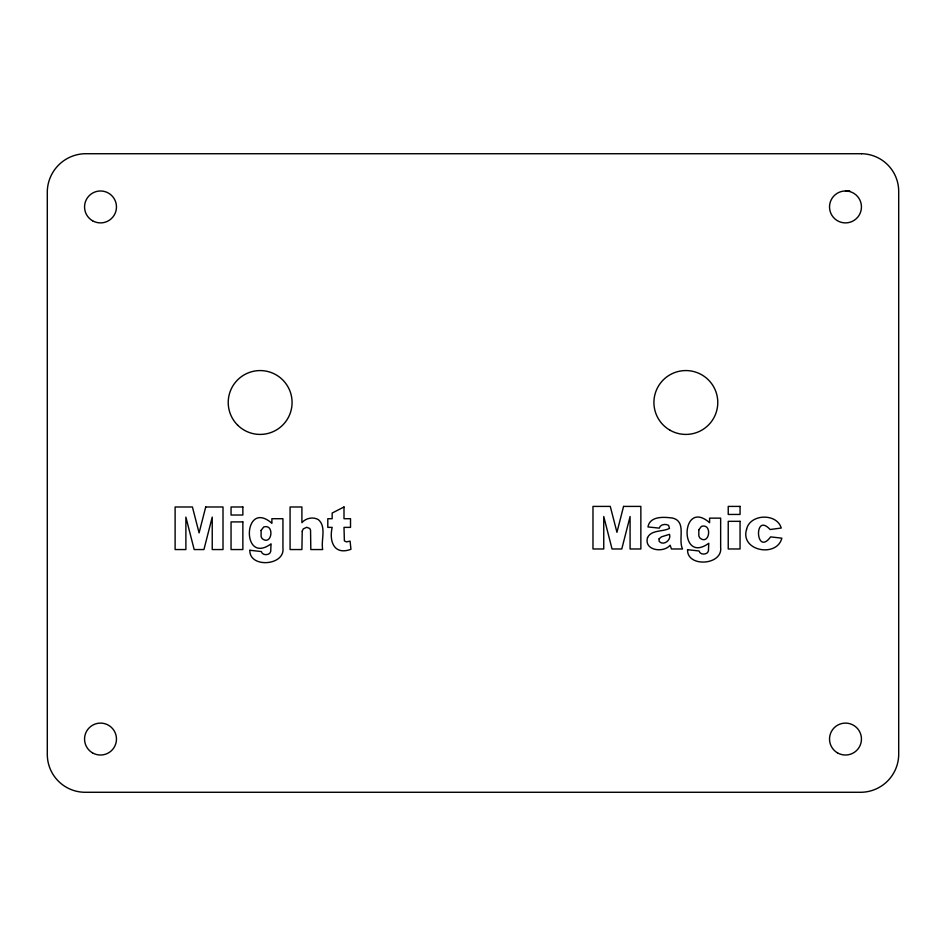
<?xml version="1.0" encoding="UTF-8"?>
<svg xmlns="http://www.w3.org/2000/svg" width="946" height="946" viewBox="0 0 946 946"><rect width="100%" height="100%" fill="white"/><g stroke="black" fill="none" stroke-linecap="round" stroke-linejoin="round"><path stroke-width="1.42" d="M845.488 190.974A15.964 15.964 0 0 1 861.451 206.938A15.964 15.964 0 0 1 845.488 222.901A15.964 15.964 0 0 1 829.524 206.938A15.964 15.964 0 0 1 845.488 190.974L849.839 190.974M659.114 538.794L659.102 541.207C663.122 546.327 671.542 540.237 669.496 534.336L661.467 536.831L659.114 538.794M249.862 550.253C249.129 568.227 285.266 565.98 282.937 547.84L282.937 518.715L271.88 518.715L271.88 523.28C243.134 498.223 240.911 565.814 271.029 543.867L270.722 551.423L269.776 553.304C267.363 555.444 262.172 555.196 261.333 551.565L249.862 550.253M687.576 549.673C686.843 567.647 722.992 565.401 720.651 547.261L720.651 518.136L709.595 518.136L709.595 522.7C680.86 497.631 678.625 565.235 708.755 543.288L708.436 550.844L707.49 552.724C705.077 554.864 699.886 554.616 699.047 550.974L687.576 549.673M746.583 529.322C739.819 550.939 776.832 557.998 781.845 538.168L770.6 536.89C755.653 557.241 753.536 511.431 770.103 529.524L781.23 528.034C776.867 512.838 749.859 513.808 746.583 529.322M302.235 531.179L301.904 549.555L290.079 549.555L290.079 506.985L301.904 506.985L301.904 522.665C305.865 518.089 313.126 516.504 318.4 519.673C326.772 526.957 320.753 540.261 322.692 549.555L310.82 549.555L310.548 530.115L309.744 528.483L306.717 527.289L303.24 528.909L302.235 531.179M261.096 530.41L261.108 536.583L262.172 538.629C271.963 546.481 274.919 523.469 263.686 526.993L261.096 530.41M698.81 529.831L698.822 536.004L699.898 538.038C709.689 545.901 712.634 522.89 701.4 526.414L698.81 529.831M647.537 537.612C643.706 550.607 663.584 553.256 670.158 545.203L671.435 548.976L682.527 548.976C677.833 539.303 686.914 521.4 672.429 518.03C663.95 516.954 649.961 515.818 647.951 526.934L659.244 528.128C660.273 524.238 665.546 523.623 668.586 525.337L669.496 528.388C662.614 532.054 651.463 529.571 647.537 537.612M205.72 506.985L199.086 532.894L192.416 506.985L175.116 506.985L175.116 549.555L185.889 549.555L185.889 517.095L194.178 549.555L203.934 549.555L212.235 517.095L212.235 549.555L223.008 549.555L223.008 506.985L205.72 506.985M623.568 506.406L616.946 532.302L610.276 506.406L592.976 506.406L592.976 548.976L603.749 548.976L603.749 516.504L612.038 548.976L621.782 548.976L630.083 516.504L630.083 548.976L640.856 548.976L640.856 506.406L623.568 506.406M344.001 506.985L332.164 513.051L332.164 518.715L327.801 518.715L327.801 527.371L332.164 527.371C328.924 541.751 334.316 555.491 350.942 549.295L350.079 541.136L346.413 541.892L344.379 540.899L344.001 527.371L350.517 527.371L350.517 518.715L344.001 518.715L344.001 506.985M861.451 153.725L84.549 153.725A38.715 38.715 0 0 0 47.3 190.974L47.3 755.026A37.911 37.911 0 0 0 84.549 792.275L861.451 792.275A38.207 38.207 0 0 0 898.7 755.026L898.7 190.974A37.722 37.722 0 0 0 861.451 153.725M740.056 506.406L728.231 506.406L728.231 514.447L740.056 514.447L740.056 506.406M242.862 506.985L231.049 506.985L231.049 515.026L242.862 515.026L242.862 506.985M740.056 521.329L728.231 521.329L728.231 548.976L740.056 548.976L740.056 521.329M242.862 521.908L231.049 521.908L231.049 549.555L242.862 549.555L242.862 521.908M837.506 752.886A15.964 15.964 0 0 0 861.451 739.063A15.964 15.964 0 0 0 837.506 725.239A15.964 15.964 0 0 0 837.506 752.886M92.531 220.761A15.964 15.964 0 0 0 116.476 206.938A15.964 15.964 0 0 0 92.531 193.114A15.964 15.964 0 0 0 92.531 220.761M92.531 752.886A15.964 15.964 0 0 0 116.476 739.063A15.964 15.964 0 0 0 92.531 725.239A15.964 15.964 0 0 0 92.531 752.886M669.886 430.146A31.928 31.928 0 0 0 717.778 402.488A31.928 31.928 0 0 0 669.886 374.841A31.928 31.928 0 0 0 669.886 430.146M237.576 425.073A31.928 31.928 0 0 0 290.99 410.753A31.928 31.928 0 0 0 251.884 371.66A31.928 31.928 0 0 0 237.576 425.073"/></g></svg>
